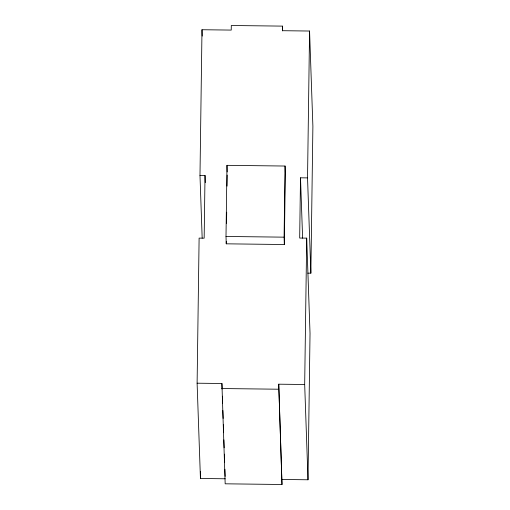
<?xml version="1.0" encoding="UTF-8"?>
<svg xmlns="http://www.w3.org/2000/svg" width="510" height="510" viewBox="0 0 510 510"><rect width="100%" height="100%" fill="white"/><g stroke="black" fill="none" stroke-linecap="round" stroke-linejoin="round"><path stroke-width="0.76" d="M225.241 478.782L200.436 478.482L197.109 383.201L199.11 238.113L204.159 238.176L205.026 175.485L199.984 175.427L201.998 29.733L231.234 30.084L231.298 25.5L282.451 26.118L282.616 30.88M200.436 478.482L200.532 471.348M282.068 479.47L308.002 479.782L304.68 384.502L278.74 384.189L281.998 484.5L225.171 483.811L221.914 383.501L197.109 383.201M226 236.462L226.982 165.336L285.065 166.037L285.32 173.4L284.338 244.526L226.255 243.825L226 236.462L284.083 237.163L284.338 244.526M226.255 243.825L226.287 241.453M226.542 223.278L226.695 212.211M227.052 186.131L227.205 175.064M282.451 26.118L282.387 30.702L309.564 31.033L312.891 126.314L310.864 273.175L307.74 273.137M281.998 484.5L278.74 384.189M284.083 237.163L285.065 166.037M310.864 273.175L307.536 177.894L300.505 177.811L299.676 238.049L306.701 238.132L310.029 333.412L308.002 479.782M304.68 384.502L306.701 238.132M307.536 177.894L309.564 31.033M221.844 388.537L278.67 389.219M300.505 177.811L302.615 238.157M226.982 165.336L227.211 171.959M221.914 383.501L222.105 389.06M222.354 396.206L222.602 403.353M222.857 410.499L223.131 418.436M223.355 424.792L223.629 432.729M223.877 439.875L224.158 447.818M224.381 454.168L224.655 462.105M224.904 469.251L225.159 476.397M201.998 29.733L202.215 36.082M205.026 175.485L205.275 182.631M199.984 175.427L202.17 238.151"/></g></svg>
